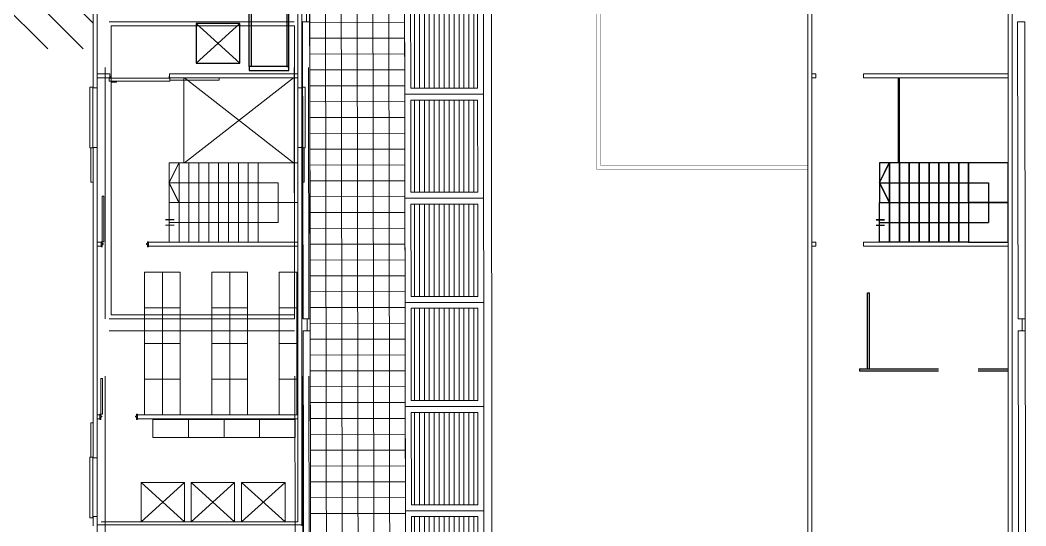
# Model space of a CAD drawing. Header units: millimetres. Extents: x 27 to 171, y 81 to 155.
# Drawn here: x 145.28 to 170.68, y 123.2 to 135.97 of the extents above; entities that cross this region are included whole.
import ezdxf

# ---------------------------------------------------------------- set-up
doc = ezdxf.new("R2010")
doc.units = ezdxf.units.MM
doc.linetypes.add('HIDDEN', pattern=[9.525, 6.35, -3.175])
doc.linetypes.add('IRI-OCASA-Layout R 9$0$HIDDEN', pattern=[0.375, 0.25, -0.125])
for name, color, linetype, lineweight in [('IRI-OCASA-Layout R 9$0$OCA-Paneles TERMICO', 252, 'Continuous', 15), ('IRI-OCASA-Layout R 9$0$REVESTIMIENTOS', 252, 'Continuous', 9), ('OCASA_TODAS_r08$0$CGC VIGAS', 252, 'HIDDEN', 15), ('OCASA_TODAS_r08$0$MURO BLOQUE CEMENTO 18', 252, 'Continuous', 20), ('OCASA_TODAS_r08$0$MURO BLOQUE CEMENTO 8', 252, 'Continuous', 20), ('OCASA_TODAS_r08$0$REVOQUES', 251, 'Continuous', 15), ('OCASA_TODAS_r08$0$VEREDA', 251, 'Continuous', 15), ('Sectores', 251, 'Continuous', 20)]:
    doc.layers.add(name, color=color, linetype=linetype, lineweight=lineweight)
for name, color, linetype in [('IRI-OCASA-Layout R 9$0$OCA_ESCALERAS LIVIANAS', 252, 'Continuous'), ('IRI-OCASA-Layout R 9$0$OCA_EST-BASTIDOR', 252, 'Continuous'), ('IRI-OCASA-Layout R 9$0$OCA_EST-LARGUERO', 252, 'Continuous'), ('IRI-OCASA-Layout R 9$0$OCA_Mobiliario', 252, 'Continuous'), ('IRI-OCASA-Layout R 9$0$OCA_Racks', 252, 'Continuous'), ('IRI-OCASA-Layout R 9$0$OCA_Rejas', 252, 'IRI-OCASA-Layout R 9$0$HIDDEN')]:
    doc.layers.add(name, color=color, linetype=linetype)
doc.layers.get('IRI-OCASA-Layout R 9$0$OCA_Racks').off()

# ---------------------------------------------------------------- blocks, each defined once
blk = doc.blocks.new('OCASA_TODAS_r08$0$Estructura PB para Arquitectura')
at = {"layer": 'OCASA_TODAS_r08$0$CGC VIGAS', "lineweight": 9}
for p, q in [((1217.454733, 413.57107, -0.000029), (1217.439852, 421.371072, -0.000029)), ((1212.108445, 413.571652, -0.000029), (1212.108593, 421.071629, -0.000029)), ((1212.308445, 413.571652, -0.000029), (1212.308593, 421.071629, -0.000029)), ((1217.080424, 421.070766, -0.000029), (1212.408599, 421.071629, -0.000029)), ((1217.094733, 413.570765, -0.000029), (1217.080424, 421.070766, -0.000029)), ((1217.294733, 413.570765, -0.000029), (1217.280424, 421.070766, -0.000029)), ((1217.094733, 413.570765, -0.000029), (1212.408445, 413.571652, -0.000029)), ((1217.469614, 405.771145, -0.000029), (1217.454733, 413.57107, -0.000029)), ((1212.108445, 405.771678, -0.000029), (1212.108445, 413.271652, -0.000029)), ((1212.308445, 405.771627, -0.000029), (1212.308445, 413.271652, -0.000029)), ((1217.095305, 413.270765, -0.000029), (1212.408445, 413.271652, -0.000029)), ((1217.109614, 405.77084, -0.000029), (1217.095305, 413.270765, -0.000029)), ((1217.309615, 405.77084, -0.000029), (1217.295306, 413.270765, -0.000029))]:
    blk.add_line(p, q, dxfattribs=at)
blk = doc.blocks.new('IRI-OCASA-Layout R 9$0$OCA_PALLET')
for p, q in [((414.447193, 97.067423), (415.447193, 95.967423)), ((415.447193, 97.067423), (414.447193, 95.967423))]:
    blk.add_line(p, q)
blk.add_lwpolyline([(414.447193, 97.067423), (415.447193, 97.067423), (415.447193, 95.967423), (414.447193, 95.967423)], close=True)
blk = doc.blocks.new('*U79')
blk.add_lwpolyline([(25, 10), (25, 910), (70, 910), (70, 10)], close=True)
for points in [[(0, -15), (0, 10), (25, 10), (25, -35), (50, -35), (50, -60), (25, -60), (25, -120), (0, -120), (0, -95)], [(950, -15), (950, 10), (925, 10), (925, -35), (900, -35), (900, -60), (925, -60), (925, -120), (950, -120), (950, -95)]]:
    blk.add_lwpolyline(points)
blk = doc.blocks.new('*U95')
blk.add_lwpolyline([(25, 10), (25, 1160), (70, 1160), (70, 10)], close=True)
for points in [[(0, -15), (0, 10), (25, 10), (25, -35), (50, -35), (50, -60), (25, -60), (25, -120), (0, -120), (0, -95)], [(1200, -15), (1200, 10), (1175, 10), (1175, -35), (1150, -35), (1150, -60), (1175, -60), (1175, -120), (1200, -120), (1200, -95)]]:
    blk.add_lwpolyline(points)
blk = doc.blocks.new('IRI-OCASA-Layout R 9$0$OCA_Est-Modulo Simpl')
at = {"layer": 'IRI-OCASA-Layout R 9$0$OCA_EST-BASTIDOR'}
for points in [[(-37.329308, -174.55488), (-37.329308, -174.65488), (-38.329308, -174.65488), (-38.329308, -174.55488)], [(-37.329308, -176.95488), (-37.329308, -177.05488), (-38.329308, -177.05488), (-38.329308, -176.95488)]]:
    blk.add_lwpolyline(points, close=True, dxfattribs=at)
at = {"layer": 'IRI-OCASA-Layout R 9$0$OCA_EST-LARGUERO'}
for points in [[(-38.279308, -174.65488), (-38.279308, -176.95488), (-38.329308, -176.95488), (-38.329308, -174.65488)], [(-37.379308, -174.65488), (-37.379308, -176.95488), (-37.329308, -176.95488), (-37.329308, -174.65488)]]:
    blk.add_lwpolyline(points, close=True, dxfattribs=at)

msp = doc.modelspace()

# ---------------------------------------------------------------- hatches: boundary and pattern name
at = {"layer": 'IRI-OCASA-Layout R 9$0$OCA-Paneles TERMICO'}
h = msp.add_hatch(dxfattribs=at)
h.set_pattern_fill('LINE', color=256, scale=0.2, angle=135)
h.set_pattern_definition([(135, (16.4337, -227.3344), (-0.4490128, -0.4490128), [])])
h.paths.add_polyline_path([(141.957, 151.605), (147.124, 151.605), (147.124, 135.243), (141.957, 135.243)])
at = {"layer": 'OCASA_TODAS_r08$0$VEREDA'}
h = msp.add_hatch(dxfattribs=at)
h.set_pattern_fill('LINE', color=256, angle=90)
h.set_pattern_definition([(90, (155.23773, 135.41569), (-0.125, 0), [])])
h.paths.add_polyline_path([(155.115, 150.031), (155.112, 151.763), (156.817, 151.763), (156.818, 150.031)])
h.paths.add_polyline_path([(155.119, 147.401), (155.115, 149.731), (156.819, 149.731), (156.821, 147.401)])
h.paths.add_polyline_path([(155.124, 144.771), (155.12, 147.101), (156.821, 147.101), (156.823, 144.771)])
h.paths.add_polyline_path([(155.128, 142.141), (155.124, 144.471), (156.823, 144.471), (156.826, 142.141)])
h.paths.add_polyline_path([(155.133, 139.511), (155.129, 141.841), (156.826, 141.841), (156.828, 139.511)])
h.paths.add_polyline_path([(155.137, 136.881), (155.133, 139.211), (156.828, 139.211), (156.83, 136.881)])
h.paths.add_polyline_path([(155.142, 134.251), (155.138, 136.581), (156.83, 136.581), (156.833, 134.251)])
h.paths.add_polyline_path([(155.146, 131.621), (155.142, 133.951), (156.833, 133.951), (156.835, 131.621)])
h.paths.add_polyline_path([(155.151, 128.991), (155.147, 131.321), (156.835, 131.321), (156.837, 128.991)])
h.paths.add_polyline_path([(155.155, 126.361), (155.151, 128.691), (156.838, 128.691), (156.84, 126.361)])
h.paths.add_polyline_path([(155.16, 123.731), (155.156, 126.061), (156.84, 126.061), (156.842, 123.731)])
h.paths.add_polyline_path([(155.164, 121.101), (155.16, 123.431), (156.842, 123.431), (156.844, 121.101)])

# ---------------------------------------------------------------- linework, layer by layer
at = {"layer": 'IRI-OCASA-Layout R 9$0$OCA-Paneles TERMICO'}
for p, q in [((152.292, 123.298, 0), (152.292, 149.705, 0)), ((152.392, 123.198, 0), (152.392, 149.805, 0)), ((165.175, 113.205, 0), (165.175, 149.652, 0)), ((165.175, 113.205, 0), (165.175, 149.652, 0)), ((170.334, 113.205, 0), (170.334, 149.652, 0)), ((165.275, 113.468, 0), (165.275, 149.552, 0)), ((170.234, 130.511, 0), (170.234, 149.552, 0)), ((147.224, 134.255, 0), (147.224, 140.481, 0)), ((147.124, 134.255, 0), (147.124, 137.316, 0)), ((147.124, 134.255, 0), (147.124, 137.218, 0)), ((147.546, 134.611, 0), (147.224, 134.611, 0)), ((147.546, 134.511, 0), (147.224, 134.511, 0)), ((147.546, 134.611, 0), (147.546, 134.511, 0)), ((152.292, 134.611, 0), (149.047, 134.611, 0)), ((149.047, 134.611, 0), (149.047, 134.511, 0)), ((152.292, 134.511, 0), (149.047, 134.511, 0)), ((149.409, 132.361, 0), (149.409, 134.511, 0)), ((149.433, 132.361, 0), (152.183, 134.511, 0)), ((149.433, 134.511, 0), (152.183, 132.361, 0)), ((151.97, 134.611, 0), (152.292, 134.611, 0)), ((151.97, 134.511, 0), (152.292, 134.511, 0)), ((165.275, 134.611, 0), (165.375, 134.611, 0)), ((165.275, 134.511, 0), (165.375, 134.511, 0)), ((165.375, 134.511, 0), (165.375, 134.611, 0)), ((170.234, 134.611, 0), (166.575, 134.611, 0)), ((166.575, 134.511, 0), (166.575, 134.611, 0)), ((170.234, 134.511, 0), (166.575, 134.511, 0)), ((147.124, 134.255, 0), (147.224, 134.255, 0)), ((147.124, 134.255, 0), (147.224, 134.255, 0)), ((152.392, 134.255, 0), (152.292, 134.255, 0)), ((147.124, 124.912, 0), (147.124, 132.753, 0)), ((147.124, 132.753, 0), (147.224, 132.753, 0)), ((147.124, 132.753, 0), (147.224, 132.753, 0)), ((147.224, 124.912, 0), (147.224, 132.753, 0)), ((152.392, 132.753, 0), (152.292, 132.753, 0)), ((149.036, 131.861, 0), (149.286, 132.361, 0)), ((149.042, 131.861, 0), (149.292, 132.361, 0)), ((149.036, 131.861, 0), (149.286, 131.361, 0)), ((149.042, 131.861, 0), (151.792, 131.861, 0)), ((149.042, 131.861, 0), (149.292, 131.361, 0)), ((151.792, 131.861, 0), (151.792, 130.861, 0)), ((148.954, 130.933, 0), (149.169, 130.933, 0)), ((148.954, 130.928, 0), (149.169, 130.928, 0)), ((148.954, 130.794, 0), (149.169, 130.794, 0)), ((148.954, 130.788, 0), (149.169, 130.788, 0)), ((147.324, 130.361, 0), (147.224, 130.361, 0)), ((147.224, 130.361, 0), (147.324, 130.361, 0)), ((147.324, 130.361, 0), (147.324, 130.261, 0)), ((150.992, 130.361, 0), (148.524, 130.361, 0)), ((148.524, 130.361, 0), (148.524, 130.261, 0)), ((148.524, 130.361, 0), (152.292, 130.361, 0)), ((165.275, 130.361, 0), (165.375, 130.361, 0)), ((165.375, 130.361, 0), (165.375, 130.261, 0)), ((166.575, 130.361, 0), (170.234, 130.361, 0)), ((166.575, 130.361, 0), (166.575, 130.261, 0)), ((170.234, 113.305, 0), (170.234, 130.411, 0)), ((147.324, 130.261, 0), (147.224, 130.261, 0)), ((147.224, 130.261, 0), (147.324, 130.261, 0)), ((150.992, 130.261, 0), (148.524, 130.261, 0)), ((148.524, 130.261, 0), (152.292, 130.261, 0)), ((165.275, 130.261, 0), (165.375, 130.261, 0)), ((166.575, 130.261, 0), (170.234, 130.261, 0)), ((147.224, 126.004, 0), (147.292, 126.004, 0)), ((147.292, 125.904, 0), (147.292, 126.004, 0)), ((148.217, 126.004, 0), (152.292, 126.004, 0)), ((148.242, 125.904, 0), (148.242, 126.004, 0)), ((148.424, 126.004, 0), (152.292, 126.004, 0)), ((147.224, 125.904, 0), (147.292, 125.904, 0)), ((148.217, 125.904, 0), (152.292, 125.904, 0)), ((147.124, 124.912, 0), (147.224, 124.912, 0)), ((170.234, 124.31, 0), (170.234, 124.312, 0)), ((147.124, 123.434, 0), (147.224, 123.434, 0)), ((147.124, 123.434, 0), (147.124, 123.198, 0)), ((147.224, 123.434, 0), (147.224, 123.298, 0)), ((152.292, 123.298, 0), (147.324, 123.298, 0))]:
    msp.add_line(p, q, dxfattribs=at)
msp.add_lwpolyline([(147.581, 135.823), (152.212, 135.823), (152.212, 128.523), (147.581, 128.523)], close=True, dxfattribs=at)
at = {"layer": 'IRI-OCASA-Layout R 9$0$OCA-Paneles TERMICO', "elevation": 0}
for points in [[(147.546, 134.55), (147.546, 134.511), (147.515, 134.511), (147.515, 134.5), (147.554, 134.5), (147.554, 134.55), (147.546, 134.55)], [(149.047, 134.55), (149.047, 134.511), (149.078, 134.511), (149.078, 134.5), (149.039, 134.5), (149.039, 134.55), (149.047, 134.55)], [(149.06, 134.452), (150.309, 134.452), (150.309, 134.509)], [(147.067, 132.743), (147.067, 131.879), (147.124, 131.879)], [(152.449, 132.743), (152.449, 131.879), (152.392, 131.879)], [(149.042, 132.361), (149.042, 131.361), (149.292, 131.361), (149.292, 132.361), (149.042, 132.361)], [(149.292, 132.361), (149.292, 131.361), (149.542, 131.361), (149.542, 132.361), (149.292, 132.361)], [(149.542, 132.361), (149.542, 131.361), (149.792, 131.361), (149.792, 132.361), (149.542, 132.361)], [(149.792, 132.361), (149.792, 131.361), (150.042, 131.361), (150.042, 132.361), (149.792, 132.361)], [(150.042, 132.361), (150.042, 131.361), (150.292, 131.361), (150.292, 132.361), (150.042, 132.361)], [(150.292, 132.361), (150.292, 131.361), (150.542, 131.361), (150.542, 132.361), (150.292, 132.361)], [(150.542, 132.361), (150.542, 131.361), (150.792, 131.361), (150.792, 132.361), (150.542, 132.361)], [(150.792, 132.361), (150.792, 131.361), (151.042, 131.361), (151.042, 132.361), (150.792, 132.361)], [(151.042, 132.361), (151.042, 131.361), (151.292, 131.361), (151.292, 132.361), (151.042, 132.361)], [(151.292, 132.361), (151.292, 131.361), (152.292, 131.361), (152.292, 132.361), (151.292, 132.361)], [(149.292, 131.361), (149.292, 130.361), (149.042, 130.361), (149.042, 131.361), (149.292, 131.361)], [(149.542, 131.361), (149.542, 130.361), (149.292, 130.361), (149.292, 131.361), (149.542, 131.361)], [(149.792, 131.361), (149.792, 130.361), (149.542, 130.361), (149.542, 131.361), (149.792, 131.361)], [(150.042, 131.361), (150.042, 130.361), (149.792, 130.361), (149.792, 131.361), (150.042, 131.361)], [(150.292, 131.361), (150.292, 130.361), (150.042, 130.361), (150.042, 131.361), (150.292, 131.361)], [(150.542, 131.361), (150.542, 130.361), (150.292, 130.361), (150.292, 131.361), (150.542, 131.361)], [(150.792, 131.361), (150.792, 130.361), (150.542, 130.361), (150.542, 131.361), (150.792, 131.361)], [(151.042, 131.361), (151.042, 130.361), (150.792, 130.361), (150.792, 131.361), (151.042, 131.361)], [(151.292, 131.361), (151.292, 130.361), (151.042, 130.361), (151.042, 131.361), (151.292, 131.361)], [(151.292, 131.361), (151.292, 130.361), (152.292, 130.361), (152.292, 131.361), (151.292, 131.361)], [(149.042, 130.861), (149.042, 130.861), (149.042, 130.861), (149.042, 130.861), (151.792, 130.861)], [(148.421, 128.704), (148.421, 129.604), (148.871, 129.604), (148.871, 128.704), (148.421, 128.704)], [(148.871, 128.704), (148.871, 129.604), (149.321, 129.604), (149.321, 128.704), (148.871, 128.704)], [(150.121, 128.704), (150.121, 129.604), (150.571, 129.604), (150.571, 128.704), (150.121, 128.704)], [(150.571, 128.704), (150.571, 129.604), (151.021, 129.604), (151.021, 128.704), (150.571, 128.704)], [(151.821, 128.704), (151.821, 129.604), (152.271, 129.604), (152.271, 128.704), (151.821, 128.704)], [(148.421, 127.804), (148.421, 128.704), (148.871, 128.704), (148.871, 127.804), (148.421, 127.804)], [(148.871, 127.804), (148.871, 128.704), (149.321, 128.704), (149.321, 127.804), (148.871, 127.804)], [(150.121, 127.804), (150.121, 128.704), (150.571, 128.704), (150.571, 127.804), (150.121, 127.804)], [(150.571, 127.804), (150.571, 128.704), (151.021, 128.704), (151.021, 127.804), (150.571, 127.804)], [(151.821, 127.804), (151.821, 128.704), (152.271, 128.704), (152.271, 127.804), (151.821, 127.804)], [(148.421, 126.904), (148.421, 127.804), (148.871, 127.804), (148.871, 126.904), (148.421, 126.904)], [(148.871, 126.904), (148.871, 127.804), (149.321, 127.804), (149.321, 126.904), (148.871, 126.904)], [(150.121, 126.904), (150.121, 127.804), (150.571, 127.804), (150.571, 126.904), (150.121, 126.904)], [(150.571, 126.904), (150.571, 127.804), (151.021, 127.804), (151.021, 126.904), (150.571, 126.904)], [(151.821, 126.904), (151.821, 127.804), (152.271, 127.804), (152.271, 126.904), (151.821, 126.904)], [(148.421, 126.004), (148.421, 126.904), (148.871, 126.904), (148.871, 126.004), (148.421, 126.004)], [(148.871, 126.004), (148.871, 126.904), (149.321, 126.904), (149.321, 126.004), (148.871, 126.004)], [(150.121, 126.004), (150.121, 126.904), (150.571, 126.904), (150.571, 126.004), (150.121, 126.004)], [(150.571, 126.004), (150.571, 126.904), (151.021, 126.904), (151.021, 126.004), (150.571, 126.004)], [(151.821, 126.004), (151.821, 126.904), (152.271, 126.904), (152.271, 126.004), (151.821, 126.004)], [(147.067, 124.934), (147.067, 125.798), (147.124, 125.798)], [(149.528, 125.432), (148.628, 125.432), (148.628, 125.882), (149.528, 125.882), (149.528, 125.432)], [(150.428, 125.432), (149.528, 125.432), (149.528, 125.882), (150.428, 125.882), (150.428, 125.432)], [(151.328, 125.432), (150.428, 125.432), (150.428, 125.882), (151.328, 125.882), (151.328, 125.432)], [(152.228, 125.432), (151.328, 125.432), (151.328, 125.882), (152.228, 125.882), (152.228, 125.432)]]:
    msp.add_lwpolyline(points, dxfattribs=at)
for points in [[(149.06, 134.502), (149.06, 134.427), (147.524, 134.427), (147.524, 134.502)], [(147.595, 134.427), (147.713, 134.427), (147.713, 134.399), (147.595, 134.399)], [(147.117, 132.743), (147.042, 132.743), (147.042, 134.279), (147.117, 134.279)], [(152.399, 132.743), (152.474, 132.743), (152.474, 134.279), (152.399, 134.279)], [(147.117, 124.934), (147.042, 124.934), (147.042, 123.398), (147.117, 123.398)]]:
    msp.add_lwpolyline(points, close=True, dxfattribs=at)
at = {"layer": 'IRI-OCASA-Layout R 9$0$OCA-Paneles TERMICO'}
msp.add_lwpolyline([(152.607, 128.124), (152.607, 128.424), (152.527, 128.424), (152.527, 128.124), (152.607, 128.124)], dxfattribs=at)
at = {"layer": 'IRI-OCASA-Layout R 9$0$OCA_ESCALERAS LIVIANAS'}
for p, q in [((167.459, 132.361, 0), (167.459, 134.511, 0)), ((167.484, 132.361, 0), (167.484, 134.511, 0)), ((166.978, 131.861, 0), (167.228, 132.361, 0)), ((166.984, 131.861, 0), (167.234, 132.361, 0)), ((166.978, 131.861, 0), (167.228, 131.361, 0)), ((166.984, 131.861, 0), (169.734, 131.861, 0)), ((166.984, 131.861, 0), (167.234, 131.361, 0)), ((169.734, 131.861, 0), (169.734, 130.861, 0)), ((166.896, 130.933, 0), (167.111, 130.933, 0)), ((166.896, 130.928, 0), (167.111, 130.928, 0)), ((166.896, 130.794, 0), (167.111, 130.794, 0)), ((166.896, 130.788, 0), (167.111, 130.788, 0))]:
    msp.add_line(p, q, dxfattribs=at)
at = {"layer": 'IRI-OCASA-Layout R 9$0$OCA_ESCALERAS LIVIANAS', "elevation": 0}
for points in [[(166.984, 132.361), (166.984, 131.361), (167.234, 131.361), (167.234, 132.361), (166.984, 132.361)], [(167.234, 132.361), (167.234, 131.361), (167.484, 131.361), (167.484, 132.361), (167.234, 132.361)], [(167.484, 132.361), (167.484, 131.361), (167.734, 131.361), (167.734, 132.361), (167.484, 132.361)], [(167.734, 132.361), (167.734, 131.361), (167.984, 131.361), (167.984, 132.361), (167.734, 132.361)], [(167.984, 132.361), (167.984, 131.361), (168.234, 131.361), (168.234, 132.361), (167.984, 132.361)], [(168.234, 132.361), (168.234, 131.361), (168.484, 131.361), (168.484, 132.361), (168.234, 132.361)], [(168.484, 132.361), (168.484, 131.361), (168.734, 131.361), (168.734, 132.361), (168.484, 132.361)], [(168.734, 132.361), (168.734, 131.361), (168.984, 131.361), (168.984, 132.361), (168.734, 132.361)], [(168.984, 132.361), (168.984, 131.361), (169.234, 131.361), (169.234, 132.361), (168.984, 132.361)], [(169.234, 132.361), (169.234, 131.361), (170.234, 131.361), (170.234, 132.361), (169.234, 132.361)], [(167.234, 131.361), (167.234, 130.361), (166.984, 130.361), (166.984, 131.361), (167.234, 131.361)], [(167.484, 131.361), (167.484, 130.361), (167.234, 130.361), (167.234, 131.361), (167.484, 131.361)], [(167.734, 131.361), (167.734, 130.361), (167.484, 130.361), (167.484, 131.361), (167.734, 131.361)], [(167.984, 131.361), (167.984, 130.361), (167.734, 130.361), (167.734, 131.361), (167.984, 131.361)], [(168.234, 131.361), (168.234, 130.361), (167.984, 130.361), (167.984, 131.361), (168.234, 131.361)], [(168.484, 131.361), (168.484, 130.361), (168.234, 130.361), (168.234, 131.361), (168.484, 131.361)], [(168.734, 131.361), (168.734, 130.361), (168.484, 130.361), (168.484, 131.361), (168.734, 131.361)], [(168.984, 131.361), (168.984, 130.361), (168.734, 130.361), (168.734, 131.361), (168.984, 131.361)], [(169.234, 131.361), (169.234, 130.361), (168.984, 130.361), (168.984, 131.361), (169.234, 131.361)], [(169.234, 131.361), (169.234, 130.361), (170.234, 130.361), (170.234, 131.361), (169.234, 131.361)], [(166.984, 130.861), (166.984, 130.861), (166.984, 130.861), (166.984, 130.861), (169.734, 130.861)]]:
    msp.add_lwpolyline(points, dxfattribs=at)
at = {"layer": 'IRI-OCASA-Layout R 9$0$OCA_Rejas', "ltscale": 8}
for p, q in [((166.683, 127.162, 0), (166.683, 129.081, 0)), ((166.683, 129.081, 0), (166.733, 129.081, 0)), ((166.733, 127.162, 0), (166.733, 129.081, 0)), ((166.475, 127.162, 0), (166.475, 127.112, 0))]:
    msp.add_line(p, q, dxfattribs=at)
at = {"layer": 'IRI-OCASA-Layout R 9$0$OCA_Rejas', "ltscale": 8, "elevation": 0}
for points in [[(166.475, 127.162), (170.234, 127.162)], [(166.475, 127.112), (170.234, 127.112)]]:
    msp.add_lwpolyline(points, dxfattribs=at)
at = {"layer": 'IRI-OCASA-Layout R 9$0$REVESTIMIENTOS'}
msp.add_lwpolyline([(152.392, 123.224), (147.224, 123.224), (147.224, 117.796), (147.356, 117.796), (147.356, 118.205), (149.104, 118.205)], dxfattribs=at)
at = {"layer": 'OCASA_TODAS_r08$0$MURO BLOQUE CEMENTO 18'}
for points in [[(152.592, 135.924), (152.412, 135.924), (152.427, 128.424), (152.607, 128.424)], [(170.65, 135.921), (170.47, 135.921), (170.484, 128.424), (170.664, 128.424)], [(152.607, 128.124), (152.427, 128.124), (152.442, 120.624), (152.622, 120.624)], [(170.665, 128.121), (170.485, 128.121), (170.499, 120.622), (170.679, 120.622)]]:
    msp.add_lwpolyline(points, close=True, dxfattribs=at)
at = {"layer": 'OCASA_TODAS_r08$0$MURO BLOQUE CEMENTO 8'}
for points in [[(152.592, 135.924), (152.592, 136.224), (152.512, 136.224), (152.512, 135.924), (152.592, 135.924)], [(170.665, 128.121), (170.665, 128.424), (170.585, 128.424), (170.585, 128.121), (170.665, 128.121)]]:
    msp.add_lwpolyline(points, dxfattribs=at)
at = {"layer": 'OCASA_TODAS_r08$0$REVOQUES'}
for p, q in [((152.407, 128.424), (152.392, 135.924)), ((152.424, 128.124, 0), (152.425, 120.644))]:
    msp.add_line(p, q, dxfattribs=at)
at = {"layer": 'OCASA_TODAS_r08$0$VEREDA'}
for p, q in [((157.224, 89.072), (157.165, 154.864)), ((152.596, 135.909, 0), (154.989, 135.913, 0)), ((152.596, 135.509, 0), (154.99, 135.513, 0)), ((152.597, 135.109, 0), (154.99, 135.113, 0)), ((152.598, 134.709, 0), (154.991, 134.713, 0)), ((152.598, 134.309, 0), (154.992, 134.313, 0)), ((152.599, 133.909, 0), (154.992, 133.913, 0)), ((152.6, 133.509, 0), (154.993, 133.513, 0)), ((152.6, 133.109, 0), (154.994, 133.113, 0)), ((152.601, 132.709, 0), (154.995, 132.713, 0)), ((152.602, 132.309, 0), (154.995, 132.313, 0)), ((152.602, 131.909, 0), (154.996, 131.913, 0)), ((152.603, 131.509, 0), (154.997, 131.513, 0)), ((152.604, 131.109, 0), (154.997, 131.113, 0)), ((152.605, 130.709, 0), (154.998, 130.713, 0)), ((152.605, 130.309, 0), (154.999, 130.313, 0)), ((152.606, 129.909, 0), (154.999, 129.913, 0)), ((152.607, 129.509, 0), (155, 129.513, 0)), ((152.607, 129.109, 0), (155.001, 129.113, 0)), ((152.608, 128.709, 0), (155.001, 128.713, 0)), ((152.609, 128.309, 0), (155.002, 128.313, 0)), ((152.609, 127.909, 0), (155.003, 127.913, 0)), ((152.61, 127.509, 0), (155.003, 127.513, 0)), ((152.611, 127.109, 0), (155.004, 127.113, 0)), ((152.611, 126.709, 0), (155.005, 126.713, 0)), ((152.612, 126.309, 0), (155.006, 126.313, 0)), ((152.613, 125.909, 0), (155.006, 125.913, 0)), ((152.613, 125.509, 0), (155.007, 125.513, 0)), ((152.614, 125.109, 0), (155.008, 125.113, 0)), ((152.615, 124.709, 0), (155.008, 124.713, 0)), ((152.616, 124.309, 0), (155.009, 124.313, 0)), ((152.616, 123.909, 0), (155.01, 123.913, 0)), ((152.617, 123.509, 0), (155.01, 123.513, 0))]:
    msp.add_line(p, q, dxfattribs=at)
at = {"layer": 'OCASA_TODAS_r08$0$VEREDA', "elevation": 0}
for points in [[(152.667, 90.303), (152.667, 90.303), (152.667, 90.303), (152.562, 151.909)], [(153.068, 90.133), (152.962, 151.91)], [(153.468, 89.962), (153.362, 151.91)], [(153.868, 89.792), (153.762, 151.911)], [(154.269, 89.622), (154.162, 151.912)], [(154.669, 89.451), (154.562, 151.913)], [(155.067, 89.279), (155.069, 89.281), (154.962, 151.913)], [(154.992, 134.101), (154.988, 136.731), (156.98, 136.731), (156.983, 134.101), (154.992, 134.101)], [(154.997, 131.471), (154.992, 134.101), (156.983, 134.101), (156.985, 131.471), (154.997, 131.471)], [(155.001, 128.841), (154.997, 131.471), (156.985, 131.471), (156.987, 128.841), (155.001, 128.841)], [(155.006, 126.211), (155.001, 128.841), (156.987, 128.841), (156.99, 126.211), (155.006, 126.211)], [(155.01, 123.581), (155.006, 126.211), (156.99, 126.211), (156.992, 123.581), (155.01, 123.581)], [(155.015, 120.951), (155.01, 123.581), (156.992, 123.581), (156.994, 120.951), (155.015, 120.951)]]:
    msp.add_lwpolyline(points, dxfattribs=at)
for points in [[(155.142, 134.251), (155.138, 136.581), (156.83, 136.581), (156.833, 134.251)], [(155.146, 131.621), (155.142, 133.951), (156.833, 133.951), (156.835, 131.621)], [(155.151, 128.991), (155.147, 131.321), (156.835, 131.321), (156.837, 128.991)], [(155.155, 126.361), (155.151, 128.691), (156.838, 128.691), (156.84, 126.361)], [(155.16, 123.731), (155.156, 126.061), (156.84, 126.061), (156.842, 123.731)], [(155.164, 121.101), (155.16, 123.431), (156.842, 123.431), (156.844, 121.101)]]:
    msp.add_lwpolyline(points, close=True, dxfattribs=at)
at = {"layer": 'Sectores', "const_width": 0.01, "elevation": 0}
for points in [[(165.175, 132.208), (159.836, 132.208), (159.836, 149.652), (165.175, 149.652)], [(165.175, 132.308), (159.936, 132.308), (159.936, 149.552), (165.175, 149.552)]]:
    msp.add_lwpolyline(points, dxfattribs=at)

# ---------------------------------------------------------------- block references
at = {"color": 31, "true_color": 0xfebd57}
msp.add_blockref('OCASA_TODAS_r08$0$Estructura PB para Arquitectura', (-1064.884, -285.147), dxfattribs=at)
at = {"layer": 'IRI-OCASA-Layout R 9$0$OCA-Paneles TERMICO', "xscale": 0.001, "yscale": 0.001, "zscale": 0.001}
for name, p in [('*U95', (147.324, 130.363, 0)), ('*U79', (147.292, 126.007, 0))]:
    msp.add_blockref(name, p, dxfattribs=at)
at = {"layer": 'IRI-OCASA-Layout R 9$0$OCA-Paneles TERMICO', "xscale": -1, "rotation": 270}
for p in [(52.366, -291.15, 0), (53.629, -291.15, 0), (54.902, -291.15, 0)]:
    msp.add_blockref('IRI-OCASA-Layout R 9$0$OCA_PALLET', p, dxfattribs=at)
at = {"layer": 'IRI-OCASA-Layout R 9$0$OCA_Mobiliario', "xscale": -1, "rotation": 90}
msp.add_blockref('IRI-OCASA-Layout R 9$0$OCA_PALLET', (246.791, 550.327, 0), dxfattribs=at)
at = {"layer": 'IRI-OCASA-Layout R 9$0$OCA_Racks', "xscale": -1}
msp.add_blockref('IRI-OCASA-Layout R 9$0$OCA_Est-Modulo Simpl', (113.734, 311.75, 0), dxfattribs=at)

doc.saveas('drawing.dxf')
